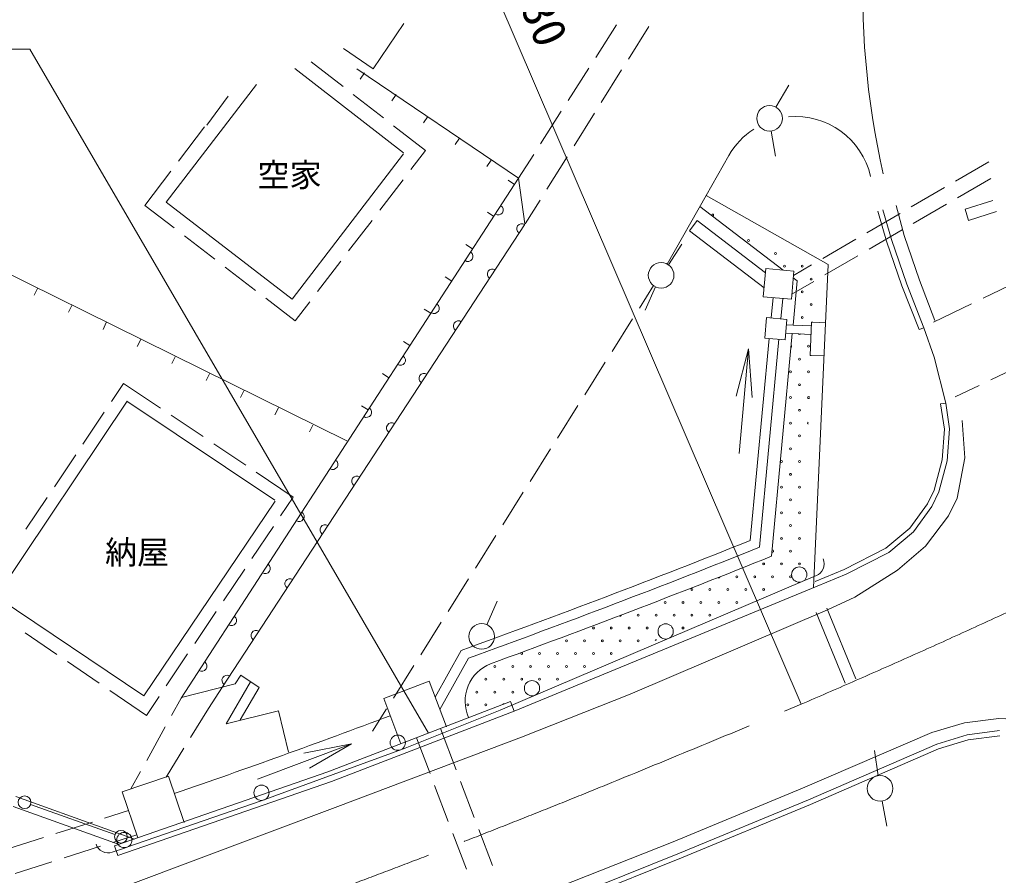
# Model space of a CAD drawing. Units: millimetres, scale not verified. Extents: x 40000 to 680000, y 20000 to 380000.
# Drawn here: x 459964 to 498190, y 290218 to 323632 of the extents above; entities that cross this region are included whole.
import ezdxf
from ezdxf.enums import TextEntityAlignment as Align

# ---------------------------------------------------------------- set-up
doc = ezdxf.new("R2010")
doc.units = ezdxf.units.MM
doc.header["$LTSCALE"] = 1000
doc.linetypes.add('CHAIN', pattern=[18.5, 12, -1.5, 3.5, -1.5])
for name, color, linetype, lineweight in [('M-BGD', 7, 'Continuous', 13), ('M-BMK-ROW', 30, 'Continuous', 13), ('M-STR-HTXT', 7, 'Continuous', 13)]:
    doc.layers.add(name, color=color, linetype=linetype, lineweight=lineweight)
doc.styles.add('ＭＳ ゴシック', font='')
doc.styles.get('ＭＳ ゴシック').set_extended_font_data('MS Gothic')

msp = doc.modelspace()

# ---------------------------------------------------------------- linework, layer by layer
at = {"layer": 'M-BGD'}
for p, q in [((474969, 323477), (473770, 321714)), ((482463, 322157), (483270, 323422)), ((483740, 322092), (484536, 323363)), ((473768, 321715), (472609, 322503)), ((471348, 321983), (472596, 321017)), ((474961, 318427), (470711, 321720)), ((479449, 317436), (473128, 321711)), ((473436, 321555), (473269, 321311)), ((481387, 320471), (482194, 321736)), ((482678, 320397), (483474, 321668)), ((465682, 316503), (469216, 321103)), ((489503, 320208), (490005, 321073)), ((467270, 319509), (468107, 320645)), ((472991, 320711), (474177, 319792)), ((474673, 320702), (474504, 320454)), ((480312, 318785), (481119, 320050)), ((481616, 318702), (482412, 319973)), ((475906, 319852), (475737, 319604)), ((466173, 318109), (467186, 319442)), ((474572, 319486), (475820, 318520)), ((489320, 319280), (489490, 318295)), ((477143, 319000), (476970, 318754)), ((475820, 318520), (475249, 317775)), ((474962, 318393), (470611, 312715)), ((478374, 318146), (478205, 317897)), ((479450, 317435), (480043, 318363)), ((480554, 317007), (481350, 318278)), ((486780, 316766), (487664, 318326)), ((497813, 318074), (496516, 317321)), ((464858, 316377), (465871, 317710)), ((479451, 317439), (466273, 297139)), ((474944, 317378), (474032, 316187)), ((479291, 317196), (479040, 317360)), ((479451, 317439), (479695, 315663)), ((497893, 317427), (496596, 316673)), ((496084, 317070), (494787, 316316)), ((479711, 315662), (480288, 316584)), ((485258, 314085), (486780, 316766)), ((491542, 314064), (486780, 316766)), ((496893, 316224), (497977, 316566)), ((466007, 315495), (464858, 316377)), ((470611, 312715), (465682, 316503)), ((489781, 313849), (486533, 316332)), ((493819, 314983), (493478, 316152)), ((494011, 315040), (493670, 316208)), ((496163, 316422), (494866, 315669)), ((497025, 315794), (496893, 316224)), ((497025, 315794), (498114, 316137)), ((473728, 315790), (472815, 314600)), ((478483, 315944), (478233, 316108)), ((486124, 315386), (486427, 315783)), ((489089, 313749), (486427, 315783)), ((494354, 316065), (493057, 315312)), ((479682, 315620), (467890, 297574)), ((489038, 313158), (486124, 315386)), ((494434, 315417), (493137, 314664)), ((467592, 314276), (466403, 315190)), ((492625, 315061), (491328, 314307)), ((494611, 313308), (494011, 315040)), ((477652, 314678), (477396, 314844)), ((485307, 314055), (485825, 314865)), ((494422, 313242), (493819, 314983)), ((492705, 314413), (491407, 313660)), ((472749, 307180), (459086, 313936)), ((469178, 313057), (467989, 313971)), ((472511, 314203), (471599, 313012)), ((489103, 313907), (489009, 312811)), ((490199, 313813), (489103, 313907)), ((490896, 314056), (490184, 313643)), ((490973, 301450), (491542, 314064)), ((476841, 313424), (476586, 313590)), ((490105, 312717), (490199, 313813)), ((490331, 313429), (490176, 313548)), ((460663, 313137), (460531, 312872)), ((484721, 313244), (484169, 312369)), ((484795, 313199), (484394, 312283)), ((490975, 313408), (490121, 312913)), ((490331, 313429), (490170, 311704)), ((495091, 311527), (494422, 313242)), ((495278, 311600), (494611, 313308)), ((498946, 313403), (497594, 312754)), ((470724, 311870), (469575, 312753)), ((489009, 312811), (490105, 312717)), ((489387, 312779), (489312, 311981)), ((489765, 312746), (489691, 311948)), ((462010, 312472), (461875, 312203)), ((471295, 312615), (470723, 311870)), ((476024, 312166), (475768, 312332)), ((497143, 312538), (495655, 311823)), ((483902, 311946), (483102, 310677)), ((489133, 311996), (489065, 311199)), ((489930, 311928), (489133, 311996)), ((463349, 311804), (463222, 311537)), ((489862, 311131), (489930, 311928)), ((490170, 311704), (489912, 311716)), ((490883, 311672), (490170, 311704)), ((490832, 310523), (490890, 311822)), ((490890, 311822), (490940, 311819)), ((490940, 311819), (491440, 311797)), ((495278, 311600), (495091, 311527)), ((495678, 310448), (495278, 311600)), ((489238, 311184), (488500, 303293)), ((489065, 311199), (489862, 311131)), ((490139, 311375), (489326, 302676)), ((490139, 311375), (489884, 311386)), ((490868, 311342), (490139, 311375)), ((464696, 311139), (464561, 310870)), ((475208, 310905), (474957, 311069)), ((489616, 311152), (488856, 303027)), ((466040, 310469), (465908, 310205)), ((488427, 310773), (487951, 308933)), ((488428, 310771), (488066, 306686)), ((488573, 308877), (488427, 310773)), ((490882, 310521), (490832, 310523)), ((491381, 310498), (490882, 310521)), ((496131, 308659), (495678, 310448)), ((482835, 310254), (482035, 308985)), ((497888, 309568), (499240, 310217)), ((467382, 309806), (467252, 309535)), ((474387, 309645), (474137, 309809)), ((464026, 309430), (463550, 308718)), ((464026, 309430), (465469, 308463)), ((496498, 308900), (497437, 309351)), ((468726, 309136), (468594, 308872)), ((464159, 308738), (459048, 301106)), ((464158, 308737), (469933, 304870)), ((473573, 308389), (473322, 308553)), ((481768, 308563), (480968, 307294)), ((495933, 308629), (496131, 308659)), ((496084, 307646), (495933, 308629)), ((496285, 307654), (496131, 308659)), ((463271, 308303), (462437, 307057)), ((465885, 308185), (467131, 307350)), ((470072, 308471), (469938, 308202)), ((471412, 307803), (471280, 307539)), ((495996, 306443), (496084, 307646)), ((496194, 306410), (496285, 307654)), ((467547, 307072), (468793, 306237)), ((462159, 306641), (461324, 305395)), ((480701, 306871), (479901, 305602)), ((495677, 305263), (495996, 306443)), ((495865, 305192), (496194, 306410)), ((469208, 305959), (470652, 304992)), ((479634, 305179), (478834, 303911)), ((495414, 304725), (495677, 305263)), ((495586, 304622), (495865, 305192)), ((461046, 304979), (460211, 303733)), ((469939, 304835), (464819, 297224)), ((470652, 304992), (470156, 304255)), ((494727, 303769), (495414, 304725)), ((494875, 303632), (495586, 304622)), ((469877, 303841), (469040, 302596)), ((493796, 302988), (494727, 303769)), ((493906, 302820), (494875, 303632)), ((478567, 303488), (477767, 302219)), ((492160, 302159), (493796, 302988)), ((492244, 301978), (493906, 302820)), ((491347, 302577), (491374, 302488)), ((491374, 302488), (491386, 302382)), ((491386, 302382), (491375, 302269)), ((468760, 302181), (467923, 300937)), ((491031, 301690), (492160, 302159)), ((491232, 302018), (491160, 301963)), ((491299, 302095), (491232, 302018)), ((491347, 302186), (491299, 302095)), ((491375, 302269), (491347, 302186)), ((477500, 301796), (476700, 300528)), ((490530, 301687), (478732, 296675)), ((490622, 301726), (490530, 301687)), ((491082, 301922), (490622, 301726)), ((491160, 301963), (491082, 301922)), ((491108, 301505), (492244, 301978)), ((479274, 296633), (491108, 301505)), ((464820, 297223), (459048, 301106)), ((478612, 300922), (478211, 300006)), ((467644, 300522), (466807, 299277)), ((492208, 297719), (491069, 300478)), ((492624, 297891), (491485, 300650)), ((476433, 300105), (475633, 298836)), ((461423, 298846), (460183, 299691)), ((476194, 297180), (477206, 299002)), ((463076, 297720), (461836, 298565)), ((466527, 298863), (465690, 297618)), ((476380, 296691), (477498, 298704)), ((475366, 298413), (474566, 297144)), ((468606, 298030), (468381, 297702)), ((469325, 297556), (468606, 298030)), ((474183, 297125), (475959, 297799)), ((475959, 297799), (476633, 296023)), ((464915, 296466), (463489, 297438)), ((468381, 297702), (466285, 297158)), ((467890, 297574), (467338, 296731)), ((468031, 296139), (468986, 297774)), ((468575, 296296), (469325, 297556)), ((465411, 297203), (464915, 296466)), ((466273, 297139), (465897, 296460)), ((474857, 295349), (474183, 297125)), ((466643, 295607), (467338, 296731)), ((470075, 296639), (468031, 296139)), ((470467, 295034), (470075, 296639)), ((472005, 294262), (479130, 297006)), ((474299, 296721), (473746, 295846)), ((478732, 296675), (475024, 295189)), ((479130, 297006), (479274, 296633)), ((472142, 293886), (479274, 296633)), ((465655, 296022), (464929, 294710)), ((477008, 294346), (476397, 295953)), ((475995, 294195), (475463, 295594)), ((496966, 295703), (495787, 295343)), ((497008, 295507), (495856, 295155)), ((498232, 295873), (496966, 295703)), ((498240, 295672), (497008, 295507)), ((465685, 294058), (466380, 295182)), ((472924, 295359), (469255, 293972)), ((475024, 295189), (469403, 293126)), ((472923, 295361), (471059, 294990)), ((471280, 294406), (472923, 295361)), ((495787, 295343), (490777, 293173)), ((495856, 295155), (490854, 292988)), ((493496, 294107), (493349, 295097)), ((463669, 291369), (472005, 294262)), ((465776, 294089), (463976, 293480)), ((464687, 294272), (464311, 293593)), ((466385, 292289), (465776, 294089)), ((463800, 290991), (472142, 293886)), ((476706, 292326), (476173, 293728)), ((477718, 292476), (477185, 293878)), ((459820, 293300), (464458, 291637)), ((463976, 293480), (464585, 291680)), ((459712, 292914), (463847, 291431)), ((463686, 291812), (460393, 292990)), ((469403, 293126), (464152, 291318)), ((490777, 293173), (485738, 291087)), ((490854, 292988), (485813, 290902)), ((493656, 293120), (493826, 292135)), ((464223, 292750), (463284, 292453)), ((462808, 292301), (461378, 291848)), ((460901, 291697), (459472, 291243)), ((464544, 291803), (463605, 291505)), ((477417, 290456), (476884, 291858)), ((478429, 290607), (477896, 292009)), ((463128, 291354), (461699, 290901)), ((462984, 291355), (462949, 291433)), ((463041, 291266), (462984, 291355)), ((464058, 291286), (463585, 291123)), ((463669, 291369), (463800, 290991)), ((464152, 291318), (464058, 291286)), ((463114, 291201), (463041, 291266)), ((463202, 291145), (463114, 291201)), ((463293, 291112), (463202, 291145)), ((463394, 291094), (463293, 291112)), ((463487, 291100), (463394, 291094)), ((463585, 291123), (463487, 291100)), ((485738, 291087), (480653, 289049)), ((461222, 290749), (459792, 290296)), ((485813, 290902), (480725, 288863))]:
    msp.add_line(p, q, dxfattribs=at)
for points in [[(495707, 311887), (495105, 313460), (494515, 315208), (494192, 316374)], [(387989, 271279), (388532, 270820), (395168, 267081), (395659, 266822), (396259, 266759), (396939, 266861), (402932, 268895), (416003, 273312), (445725, 283382), (452744, 285766), (456918, 287230), (460617, 288529), (464176, 289825), (472389, 292913), (479568, 295612), (483803, 297294), (491515, 300581), (492584, 301078), (494252, 302129), (495344, 303073), (496236, 304252), (496585, 304951), (496874, 306518), (496774, 307983)], [(504377, 293042), (503907, 293753), (503149, 294573), (502084, 295382), (500856, 295958), (499541, 296276), (498205, 296341), (496871, 296174), (495589, 295791), (490539, 293622), (485493, 291528), (480456, 289534), (475880, 287794), (469358, 285379), (463445, 283212), (456021, 280592), (443616, 276357), (432497, 272561)]]:
    msp.add_lwpolyline(points, dxfattribs=at)
for centre, radius in [((489252, 319776), 500), ((487031, 316002), 37.5), ((488431, 315002), 37.5), ((489481, 314502), 37.5), ((485018, 313647), 500), ((489831, 314002), 37.5), ((490531, 314002), 37.5), ((490881, 313502), 37.5), ((490531, 313002), 37.5), ((490881, 312502), 37.5), ((490531, 312002), 37.5), ((490772, 310877), 37.5), ((490422, 310377), 37.5), ((490072, 309877), 37.5), ((490772, 309877), 37.5), ((490422, 309377), 37.5), ((490072, 308877), 37.5), ((490422, 308377), 37.5), ((490072, 307877), 37.5), ((490422, 307377), 37.5), ((490072, 306877), 37.5), ((489722, 306377), 37.5), ((490422, 306377), 37.5), ((490072, 305877), 37.5), ((489722, 305377), 37.5), ((490422, 305377), 37.5), ((490072, 304877), 37.5), ((489722, 304377), 37.5), ((490422, 304377), 37.5), ((490072, 303877), 37.5), ((489722, 303377), 37.5), ((490422, 303377), 37.5), ((490072, 302877), 37.5), ((489022, 302377), 37.5), ((489722, 302377), 37.5), ((490422, 302377), 37.5), ((490413, 301962), 298), ((487972, 301877), 37.5), ((488672, 301877), 37.5), ((489372, 301877), 37.5), ((490072, 301877), 37.5), ((486222, 301377), 37.5), ((486922, 301377), 37.5), ((487622, 301377), 37.5), ((488322, 301377), 37.5), ((489022, 301377), 37.5), ((485172, 300877), 37.5), ((485872, 300877), 37.5), ((486572, 300877), 37.5), ((487272, 300877), 37.5), ((487972, 300877), 37.5), ((484122, 300377), 37.5), ((484822, 300377), 37.5), ((485522, 300377), 37.5), ((486222, 300377), 37.5), ((486922, 300377), 37.5), ((478010, 299548), 500), ((482372, 299877), 37.5), ((483072, 299877), 37.5), ((483772, 299877), 37.5), ((484472, 299877), 37.5), ((485194, 299745), 298), ((485872, 299877), 37.5), ((481322, 299377), 37.5), ((482022, 299377), 37.5), ((482722, 299377), 37.5), ((483422, 299377), 37.5), ((484122, 299377), 37.5), ((479572, 298877), 37.5), ((480272, 298877), 37.5), ((480972, 298877), 37.5), ((481672, 298877), 37.5), ((482372, 298877), 37.5), ((483072, 298877), 37.5), ((478522, 298377), 37.5), ((479222, 298377), 37.5), ((479922, 298377), 37.5), ((480622, 298377), 37.5), ((481322, 298377), 37.5), ((482022, 298377), 37.5), ((478172, 297877), 37.5), ((478872, 297877), 37.5), ((479572, 297877), 37.5), ((479974, 297527), 298), ((480272, 297877), 37.5), ((480972, 297877), 37.5), ((477822, 297377), 37.5), ((478522, 297377), 37.5), ((479222, 297377), 37.5), ((477472, 296877), 37.5), ((478172, 296877), 37.5), ((474734, 295400), 298), ((493570, 293613), 500), ((469411, 293446), 298), ((460157, 293074), 249), ((463922, 291728), 249), ((464055, 291600), 298)]:
    msp.add_circle(centre, radius, dxfattribs=at)
for centre, radius, start, end in [((525636, 324818), 32750, 161.639, 192.7053), ((490274, 316845), 3000, 12.7053, 95.3099), ((490274, 316845), 3000, 123.1342, 150.426), ((478654, 316201), 198, 236.2048, 56.2048), ((479579, 315469), 198, 56.2048, 236.2048), ((477472, 314387), 198, 236.2048, 56.2048), ((478426, 313695), 198, 56.2048, 236.2048), ((490181, 313502), 37.5, 25.8295, 79.3944), ((476153, 312355), 198, 236.2048, 56.2048), ((477101, 311670), 198, 56.2048, 236.2048), ((490422, 311377), 37.5, 199.8645, 334.9714), ((490072, 310877), 37.5, 298.3097, 51.0054), ((474835, 310328), 198, 236.2048, 56.2048), ((475758, 309624), 198, 56.2048, 236.2048), ((490772, 308877), 37.5, 16.1189, 338.7173), ((473516, 308297), 198, 236.2048, 56.2048), ((474490, 307691), 198, 56.2048, 236.2048), ((490772, 307877), 37.5, 102.1368, 252.6994), ((472196, 306265), 198, 236.2048, 56.2048), ((473133, 305611), 198, 56.2048, 236.2048), ((470877, 304233), 198, 236.2048, 56.2048), ((471892, 303709), 198, 56.2048, 236.2048), ((357786, 630319), 352181, 289.82127, 291.78685), ((357786, 630319), 352561, 289.84939, 291.82461), ((489372, 302877), 37.5, 218.3189, 130.9962), ((357786, 630319), 353061, 289.9687, 291.87418), ((469557, 302202), 198, 236.2048, 56.2048), ((470522, 301609), 198, 56.2048, 236.2048), ((487272, 301877), 37.5, 218.3356, 4.7777), ((468238, 300170), 198, 236.2048, 56.2048), ((483422, 300377), 37.5, 203.035, 18.7116), ((469198, 299584), 198, 56.2048, 236.2048), ((484822, 299377), 37.5, 55.388, 169.7533), ((467082, 298389), 198, 236.2048, 56.2048), ((478931, 297022), 1570, 111.3965, 204.2084), ((468063, 297835), 198, 56.2048, 236.2048), ((478872, 296877), 37.5, 69.5737, 152.5536), ((360183, 600088), 324420, 289.03757, 290.62083)]:
    msp.add_arc(centre, radius, start, end, dxfattribs=at)
at = {"layer": 'M-BMK-ROW', "color": 2, "linetype": 'CHAIN', "lineweight": 18}
msp.add_arc((360179, 600085), 330000, 293.25918, 305.46849, dxfattribs=at)
msp.add_spline([(442473, 279146), (454586, 283294), (466657, 287560), (478643, 292059), (490493, 296905)], degree=3, dxfattribs=at)
at = {"layer": 'M-STR-HTXT'}
for p, q in [((490493, 296905), (477853, 326313)), ((460362, 322475), (436452, 322475)), ((460362, 322475), (475928, 295773))]:
    msp.add_line(p, q, dxfattribs=at)

# ---------------------------------------------------------------- texts
at = {"layer": 'M-BGD', "style": 'ＭＳ ゴシック'}
for s, p in [('空家', (470506, 317569)), ('納屋', (464551, 302832))]:
    msp.add_text(s, height=916.4, dxfattribs=at).set_placement(p, align=Align.MIDDLE_CENTER)
at = {"layer": 'M-STR-HTXT', "style": 'ＭＳ ゴシック'}
msp.add_text('R=330', height=1320, rotation=293.259, dxfattribs=at).set_placement((478082, 326412), align=Align.BOTTOM_LEFT)

doc.saveas('drawing.dxf')
